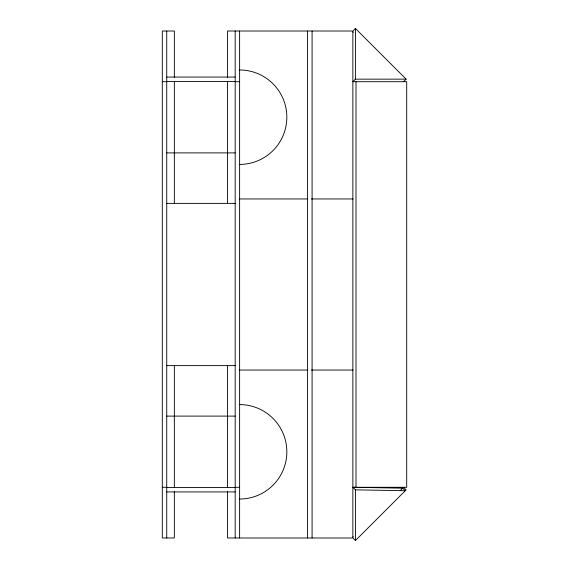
<?xml version="1.0" encoding="UTF-8"?>
<svg xmlns="http://www.w3.org/2000/svg" width="569" height="569" viewBox="0 0 569 569"><rect width="100%" height="100%" fill="white"/><g stroke="black" fill="none" stroke-linecap="round" stroke-linejoin="round"><path stroke-width="0.85" d="M403.563 81.708L406.124 79.148L355.426 28.45L352.865 31.011L352.865 537.99L355.426 540.55L406.124 489.852L403.563 487.292L400.199 490.656M406.124 79.148L355.426 79.148L352.865 81.708L406.7 81.708L406.7 487.292L352.865 487.292L355.426 489.852L405.249 490.727L402.688 488.166L352.865 487.292M353.242 536.738L351.991 537.99L227.572 537.99L227.572 491.531M401.437 488.543L402.688 487.292M166.738 77.064L235.182 77.064M166.738 81.495L235.182 81.495M162.3 81.708L166.738 81.708M235.182 81.708L239.613 81.708M166.738 152.897L235.182 152.897M239.613 198.951L307.857 198.951M311.399 198.951L353.057 198.951M166.738 203.382L235.182 203.382M166.738 365.618L235.182 365.618M239.613 370.049L307.857 370.049M311.399 370.049L353.057 370.049M166.738 416.103L235.182 416.103M162.3 487.292L166.738 487.292M235.182 487.292L239.613 487.292M166.738 487.505L235.182 487.505M166.738 491.936L235.182 491.936M353.242 32.262L351.991 31.011L227.572 31.011L227.572 77.469M356.002 81.708L356.002 487.292M355.426 28.45L355.426 79.148M355.426 489.852L355.426 540.55M312.089 31.011L312.089 537.99M307.573 31.011L307.573 537.99M239.613 31.011L239.613 537.99M235.182 31.011L235.182 537.99M227.572 81.495L227.572 203.382M227.572 365.618L227.572 487.505M174.342 77.469L174.342 31.011L162.3 31.011L162.3 537.99L174.342 537.99L174.342 491.531M174.342 81.495L174.342 203.382M174.342 365.618L174.342 487.505M166.738 31.011L166.738 537.99M239.613 69.973A47.227 47.227 0 0 1 286.84 117.2A47.227 47.227 0 0 1 239.613 164.42M239.613 404.58A47.227 47.227 0 0 1 286.84 451.8A47.227 47.227 0 0 1 239.613 499.027"/></g></svg>
